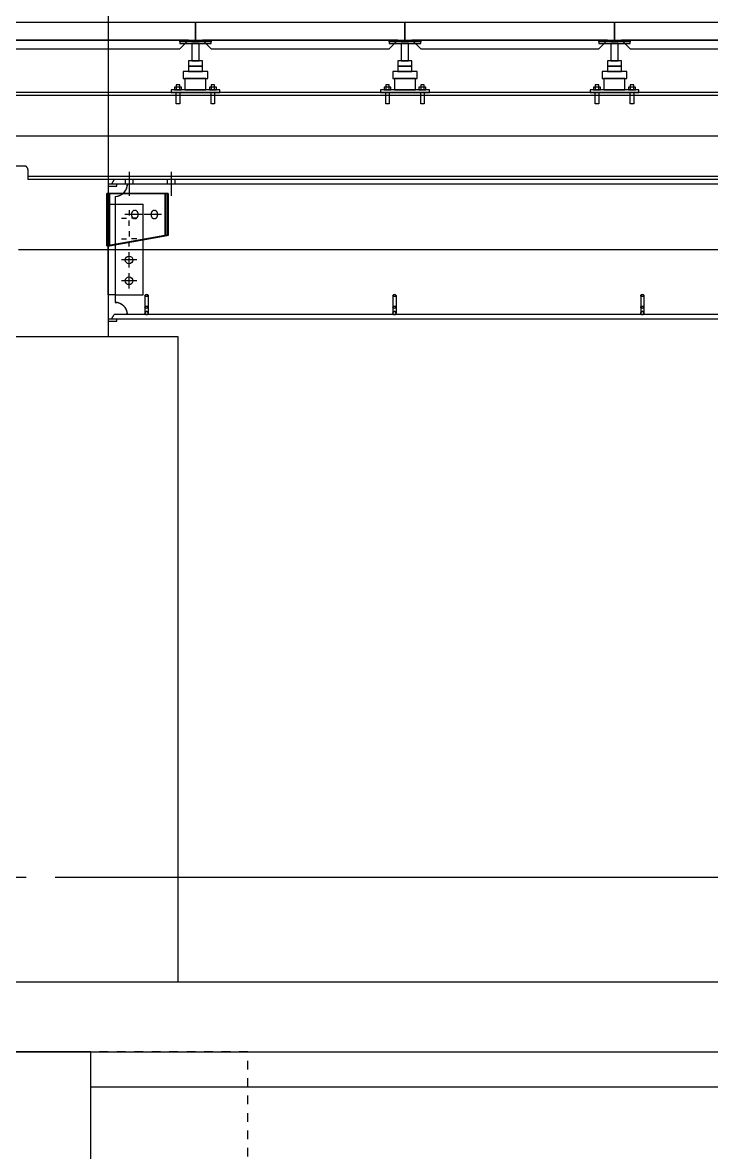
# Model space of a CAD drawing. Header units: millimetres. Extents: x -32710 to 654186, y -254124 to 420220.
# Drawn here: x 264505 to 266478, y 382712 to 385950 of the extents above; entities that cross this region are included whole.
import ezdxf

# ---------------------------------------------------------------- set-up
doc = ezdxf.new("R2010")
doc.units = ezdxf.units.MM
doc.header["$LTSCALE"] = 1000
for name, pattern in [('DXK_LINE_DOT2', [3.9198, 1.9599, -1.9599]), ('DXK_LINE_DOT3', [5.9187, 2.979, -0.9799, 0.9799, -0.9799]), ('TPH12-SEC-@E$0$CENTERK5', [6.916, 6.667, -0.083, 0.083, -0.083]), ('TPH12-SEC-@E$0$DOTK1', [0.1, 0.05, -0.05])]:
    doc.linetypes.add(name, pattern=pattern)
for name, color, linetype in [('MD-20250424-增加TRAY與FS主管位置調整', 7, 'Continuous'), ('Raised Floor', 1, 'Continuous'), ('TPH12-SEC-@E$0$H-SIN', 252, 'TPH12-SEC-@E$0$CENTERK5'), ('TPH12-SEC-@E$0$KABE1', 252, 'Continuous'), ('TPH12-SEC-@E$0$SIAGE3', 252, 'Continuous'), ('TPH12-SEC-@E$0$STEEL3', 252, 'Continuous'), ('TPH12-SEC-@E$0$SUGATA3', 252, 'Continuous'), ('TPH12-SEC-@E$0$SUGATAD', 252, 'TPH12-SEC-@E$0$DOTK1')]:
    doc.layers.add(name, color=color, linetype=linetype)

# ---------------------------------------------------------------- blocks, each defined once
blk = doc.blocks.new('TPH12-SEC-@E')
at = {"layer": 'TPH12-SEC-@E$0$H-SIN'}
for p, q in [((274800, 385950), (45200, 385950)), ((298929.6, 383500), (18729.6, 383500))]:
    blk.add_line(p, q, dxfattribs=at)
at = {"layer": 'TPH12-SEC-@E$0$KABE1'}
for p, q in [((272350, 383200), (188250, 383200)), ((189100, 383000), (272350, 383000))]:
    blk.add_line(p, q, dxfattribs=at)
blk.add_lwpolyline([(264100, 381800), (264700, 381800), (264700, 383000), (264100, 383000)], close=True, dxfattribs=at)
at = {"layer": 'TPH12-SEC-@E$0$SIAGE3'}
blk.add_line((264700, 382900), (272350, 382900), dxfattribs=at)
at = {"layer": 'TPH12-SEC-@E$0$STEEL3'}
blk.add_line((264750, 393725), (264750, 385050), dxfattribs=at)
at = {"layer": 'TPH12-SEC-@E$0$SUGATA3'}
for p, q in [((263850, 385050), (264950, 385050)), ((264950, 385050), (264950, 383200))]:
    blk.add_line(p, q, dxfattribs=at)
at = {"layer": 'TPH12-SEC-@E$0$SUGATAD', "ltscale": 0.5}
blk.add_lwpolyline([(264100, 383000), (263650, 383000), (263650, 381600), (265150, 381600), (265150, 383000), (264700, 383000)], dxfattribs=at)
blk = doc.blocks.new('A$C62b8fcb1')
at = {"color": 8, "linetype": 'DXK_LINE_DOT2'}
for p, q in [((200, 2534), (-7695, 2534)), ((200, 2525), (-7695, 2525)), ((-7590, 2323), (-7695, 2323)), ((-7586.9, 2322.5), (-7590, 2323)), ((-7580, 2313), (-7580.5, 2316.1)), ((-7580, 2313), (-7580, 2284)), ((200, 2293), (-7580, 2293)), ((-7332.5, 2284), (-7580, 2284)), ((-7350, 2271), (-7350, 2265)), ((-7295, 2271), (-7295.4, 2266)), ((-7353.7, 2094), (-7353.7, 2244)), ((-7353.7, 2244), (-7180.6, 2244)), ((-7346.3, 2244), (-7346.3, 2094)), ((-7330, 2236), (-7325, 2236.4)), ((-7330, 2236), (-7330, 2096.9)), ((-7188, 2244), (-7188, 2124)), ((-7180.6, 2124), (-7180.6, 2244)), ((-7350, 1954), (-7350, 2214)), ((-7350, 2214), (-7250, 2214)), ((-7250, 1954), (-7250, 2214)), ((-7252.1, 2184), (-7298.1, 2184)), ((-7196.9, 2184), (-7242.9, 2184)), ((-7188, 2124), (-7353.7, 2094)), ((-7346.3, 2094), (-7180.6, 2124)), ((-7188, 2124), (-7180.6, 2124)), ((-7353.7, 2094), (-7346.3, 2094)), ((-7330, 1954), (-7250, 1954)), ((-7244.2, 1952.6), (-7244.5, 1951.5)), ((-7244.2, 1950.4), (-7244.5, 1951.5)), ((-7244.5, 1951.5), (-7244.5, 1901.5)), ((-7243.2, 1953.5), (-7244.2, 1952.6)), ((-7243.2, 1949.5), (-7244.2, 1950.4)), ((-7241.7, 1954.2), (-7243.2, 1953.5)), ((-7241.7, 1948.8), (-7243.2, 1949.5)), ((-7240, 1954.4), (-7241.7, 1954.2)), ((-7240, 1948.6), (-7241.7, 1948.8)), ((-7238.3, 1954.2), (-7240, 1954.4)), ((-7238.3, 1948.8), (-7240, 1948.6)), ((-7236.8, 1953.5), (-7238.3, 1954.2)), ((-7236.8, 1949.5), (-7238.3, 1948.8)), ((-7235.8, 1952.6), (-7236.8, 1953.5)), ((-7235.8, 1950.4), (-7236.8, 1949.5)), ((-7235.5, 1951.5), (-7235.8, 1952.6)), ((-7235.5, 1951.5), (-7235.8, 1950.4)), ((-7235.5, 1951.5), (-7235.5, 1901.5)), ((-6534.2, 1952.6), (-6534.5, 1951.5)), ((-6534.2, 1950.4), (-6534.5, 1951.5)), ((-6534.5, 1951.5), (-6534.5, 1901.5)), ((-6533.2, 1953.5), (-6534.2, 1952.6)), ((-6533.2, 1949.5), (-6534.2, 1950.4)), ((-6531.7, 1954.2), (-6533.2, 1953.5)), ((-6531.7, 1948.8), (-6533.2, 1949.5)), ((-6530, 1954.4), (-6531.7, 1954.2)), ((-6530, 1948.6), (-6531.7, 1948.8)), ((-6528.3, 1954.2), (-6530, 1954.4)), ((-6528.3, 1948.8), (-6530, 1948.6)), ((-6526.8, 1953.5), (-6528.3, 1954.2)), ((-6526.8, 1949.5), (-6528.3, 1948.8)), ((-6525.8, 1952.6), (-6526.8, 1953.5)), ((-6525.8, 1950.4), (-6526.8, 1949.5)), ((-6525.5, 1951.5), (-6525.8, 1952.6)), ((-6525.5, 1951.5), (-6525.8, 1950.4)), ((-6525.5, 1951.5), (-6525.5, 1901.5)), ((-5824.2, 1952.6), (-5824.5, 1951.5)), ((-5824.2, 1950.4), (-5824.5, 1951.5)), ((-5824.5, 1951.5), (-5824.5, 1901.5)), ((-5823.2, 1953.5), (-5824.2, 1952.6)), ((-5823.2, 1949.5), (-5824.2, 1950.4)), ((-5821.7, 1954.2), (-5823.2, 1953.5)), ((-5821.7, 1948.8), (-5823.2, 1949.5)), ((-5820, 1954.4), (-5821.7, 1954.2)), ((-5820, 1948.6), (-5821.7, 1948.8)), ((-5818.3, 1954.2), (-5820, 1954.4)), ((-5818.3, 1948.8), (-5820, 1948.6)), ((-5816.8, 1953.5), (-5818.3, 1954.2)), ((-5816.8, 1949.5), (-5818.3, 1948.8)), ((-5815.8, 1952.6), (-5816.8, 1953.5)), ((-5815.8, 1950.4), (-5816.8, 1949.5)), ((-5815.5, 1951.5), (-5815.8, 1952.6)), ((-5815.5, 1951.5), (-5815.8, 1950.4)), ((-5815.5, 1951.5), (-5815.5, 1901.5)), ((-7330, 1932), (-7325, 1931.6)), ((-7244.2, 1919), (-7244.5, 1917.9)), ((-7244.2, 1916.8), (-7244.5, 1917.9)), ((-7243.2, 1920), (-7244.2, 1919)), ((-7243.2, 1915.9), (-7244.2, 1916.8)), ((-7241.7, 1920.6), (-7243.2, 1920)), ((-7241.7, 1915.3), (-7243.2, 1915.9)), ((-7240, 1920.8), (-7241.7, 1920.6)), ((-7240, 1915), (-7241.7, 1915.3)), ((-7238.3, 1920.6), (-7240, 1920.8)), ((-7238.3, 1915.3), (-7240, 1915)), ((-7236.8, 1920), (-7238.3, 1920.6)), ((-7236.8, 1915.9), (-7238.3, 1915.3)), ((-7235.8, 1919), (-7236.8, 1920)), ((-7235.8, 1916.8), (-7236.8, 1915.9)), ((-7235.5, 1917.9), (-7235.8, 1919)), ((-7235.5, 1917.9), (-7235.8, 1916.8)), ((-6534.2, 1919), (-6534.5, 1917.9)), ((-6534.2, 1916.8), (-6534.5, 1917.9)), ((-6533.2, 1920), (-6534.2, 1919)), ((-6533.2, 1915.9), (-6534.2, 1916.8)), ((-6531.7, 1920.6), (-6533.2, 1920)), ((-6531.7, 1915.3), (-6533.2, 1915.9)), ((-6530, 1920.8), (-6531.7, 1920.6)), ((-6530, 1915), (-6531.7, 1915.3)), ((-6528.3, 1920.6), (-6530, 1920.8)), ((-6528.3, 1915.3), (-6530, 1915)), ((-6526.8, 1920), (-6528.3, 1920.6)), ((-6526.8, 1915.9), (-6528.3, 1915.3)), ((-6525.8, 1919), (-6526.8, 1920)), ((-6525.8, 1916.8), (-6526.8, 1915.9)), ((-6525.5, 1917.9), (-6525.8, 1919)), ((-6525.5, 1917.9), (-6525.8, 1916.8)), ((-5824.2, 1919), (-5824.5, 1917.9)), ((-5824.2, 1916.8), (-5824.5, 1917.9)), ((-5823.2, 1920), (-5824.2, 1919)), ((-5823.2, 1915.9), (-5824.2, 1916.8)), ((-5821.7, 1920.6), (-5823.2, 1920)), ((-5821.7, 1915.3), (-5823.2, 1915.9)), ((-5820, 1920.8), (-5821.7, 1920.6)), ((-5820, 1915), (-5821.7, 1915.3)), ((-5818.3, 1920.6), (-5820, 1920.8)), ((-5818.3, 1915.3), (-5820, 1915)), ((-5816.8, 1920), (-5818.3, 1920.6)), ((-5816.8, 1915.9), (-5818.3, 1915.3)), ((-5815.8, 1919), (-5816.8, 1920)), ((-5815.8, 1916.8), (-5816.8, 1915.9)), ((-5815.5, 1917.9), (-5815.8, 1919)), ((-5815.5, 1917.9), (-5815.8, 1916.8)), ((-7350, 1884), (-7350, 1878)), ((-7295.4, 1902), (-7295, 1897)), ((-7244.2, 1903.2), (-7244.5, 1901.5)), ((-7244.5, 1901.5), (-7244.3, 1902.3)), ((-7244.5, 1901.5), (-7244.2, 1899.8)), ((-7244.3, 1902.3), (-7244.2, 1903.2)), ((-7244.2, 1903.2), (-7243.2, 1904.7)), ((-7244.2, 1899.8), (-7243.2, 1898.3)), ((-7243.2, 1904.7), (-7241.7, 1905.7)), ((-7243.2, 1898.3), (-7241.7, 1897.3)), ((-7241.7, 1905.7), (-7240, 1906)), ((-7241.7, 1897.3), (-7240, 1897)), ((-7240, 1906), (-7238.3, 1905.7)), ((-7240, 1897), (-7238.3, 1897.3)), ((-7238.3, 1905.7), (-7236.8, 1904.7)), ((-7238.3, 1897.3), (-7236.8, 1898.3)), ((-7236.8, 1904.7), (-7235.8, 1903.2)), ((-7236.8, 1898.3), (-7235.8, 1899.8)), ((-7235.7, 1902.3), (-7235.8, 1903.2)), ((-7235.5, 1901.5), (-7235.8, 1903.2)), ((-7235.8, 1899.8), (-7235.5, 1901.5)), ((-7235.5, 1901.5), (-7235.7, 1902.3)), ((-6534.2, 1903.2), (-6534.5, 1901.5)), ((-6534.5, 1901.5), (-6534.3, 1902.3)), ((-6534.5, 1901.5), (-6534.2, 1899.8)), ((-6534.3, 1902.3), (-6534.2, 1903.2)), ((-6534.2, 1903.2), (-6533.2, 1904.7)), ((-6534.2, 1899.8), (-6533.2, 1898.3)), ((-6533.2, 1904.7), (-6531.7, 1905.7)), ((-6533.2, 1898.3), (-6531.7, 1897.3)), ((-6531.7, 1905.7), (-6530, 1906)), ((-6531.7, 1897.3), (-6530, 1897)), ((-6530, 1906), (-6528.3, 1905.7)), ((-6530, 1897), (-6528.3, 1897.3)), ((-6528.3, 1905.7), (-6526.8, 1904.7)), ((-6528.3, 1897.3), (-6526.8, 1898.3)), ((-6526.8, 1904.7), (-6525.8, 1903.2)), ((-6526.8, 1898.3), (-6525.8, 1899.8)), ((-6525.7, 1902.3), (-6525.8, 1903.2)), ((-6525.5, 1901.5), (-6525.8, 1903.2)), ((-6525.8, 1899.8), (-6525.5, 1901.5)), ((-6525.5, 1901.5), (-6525.7, 1902.3)), ((-5824.2, 1903.2), (-5824.5, 1901.5)), ((-5824.5, 1901.5), (-5824.3, 1902.3)), ((-5824.5, 1901.5), (-5824.2, 1899.8)), ((-5824.3, 1902.3), (-5824.2, 1903.2)), ((-5824.2, 1903.2), (-5823.2, 1904.7)), ((-5824.2, 1899.8), (-5823.2, 1898.3)), ((-5823.2, 1904.7), (-5821.7, 1905.7)), ((-5823.2, 1898.3), (-5821.7, 1897.3)), ((-5821.7, 1905.7), (-5820, 1906)), ((-5821.7, 1897.3), (-5820, 1897)), ((-5820, 1906), (-5818.3, 1905.7)), ((-5820, 1897), (-5818.3, 1897.3)), ((-5818.3, 1905.7), (-5816.8, 1904.7)), ((-5818.3, 1897.3), (-5816.8, 1898.3)), ((-5816.8, 1904.7), (-5815.8, 1903.2)), ((-5816.8, 1898.3), (-5815.8, 1899.8)), ((-5815.7, 1902.3), (-5815.8, 1903.2)), ((-5815.5, 1901.5), (-5815.8, 1903.2)), ((-5815.8, 1899.8), (-5815.5, 1901.5)), ((-5815.5, 1901.5), (-5815.7, 1902.3))]:
    blk.add_line(p, q, dxfattribs=at)
at = {"color": 8, "linetype": 'Continuous'}
for p, q in [((200, 2534), (-7695, 2534)), ((200, 2525), (-7695, 2525)), ((-7590, 2323), (-7695, 2323)), ((-7586.9, 2322.5), (-7590, 2323)), ((-7580, 2313), (-7580.5, 2316.1)), ((-7580, 2313), (-7580, 2284)), ((-7290, 2306), (-7290, 2238)), ((-7170, 2306), (-7170, 2238)), ((200, 2293), (-7580, 2293)), ((-5000, 2284), (-7580, 2284)), ((-7325, 2271), (-7350, 2271)), ((-7332.5, 2284), (-7340, 2271)), ((-5010, 2271), (-7340, 2271)), ((-5017.5, 2284), (-7332.5, 2284)), ((-7325, 2265), (-7325, 2271)), ((-7301, 2284), (-7301, 2271)), ((-7295.4, 2266), (-7295, 2271)), ((-7279, 2284), (-7279, 2271)), ((-7181, 2284), (-7181, 2271)), ((-7159, 2284), (-7159, 2271)), ((-7178.5, 2244), (-7353.5, 2244)), ((-7353.5, 2244), (-7353.5, 2094)), ((-7350, 2265), (-7325, 2265)), ((-7185.7, 2124), (-7185.7, 2244)), ((-7178.5, 2244), (-7178.5, 2124)), ((-7312, 2174), (-7297.3, 2174)), ((-7257.5, 2184), (-7302.5, 2184)), ((-7290, 2196), (-7290, 2181.3)), ((-7283, 2186.3), (-7283.2, 2185.2)), ((-7283.2, 2185.2), (-7283.2, 2184)), ((-7283.2, 2184), (-7283.2, 2182.8)), ((-7283.2, 2182.8), (-7283, 2181.7)), ((-7282.8, 2187.5), (-7283, 2186.3)), ((-7283, 2181.7), (-7282.8, 2180.5)), ((-7282.5, 2188.6), (-7282.8, 2187.5)), ((-7282.8, 2180.5), (-7282.5, 2179.4)), ((-7268, 2174), (-7282.7, 2174)), ((-7282.1, 2189.7), (-7282.5, 2188.6)), ((-7282.5, 2179.4), (-7282.1, 2178.3)), ((-7281.6, 2190.7), (-7282.1, 2189.7)), ((-7282.1, 2178.3), (-7281.6, 2177.3)), ((-7281, 2191.6), (-7281.6, 2190.7)), ((-7281.6, 2177.3), (-7281, 2176.4)), ((-7280.4, 2192.5), (-7281, 2191.6)), ((-7281, 2176.4), (-7280.4, 2175.5)), ((-7279.7, 2193.3), (-7280.4, 2192.5)), ((-7280.4, 2175.5), (-7279.7, 2174.7)), ((-7278.9, 2194), (-7279.7, 2193.3)), ((-7279.7, 2174.7), (-7278.9, 2174)), ((-7278.1, 2194.6), (-7278.9, 2194)), ((-7278.9, 2174), (-7278.1, 2173.4)), ((-7277.3, 2195.1), (-7278.1, 2194.6)), ((-7278.1, 2173.4), (-7277.3, 2172.9)), ((-7276.4, 2195.5), (-7277.3, 2195.1)), ((-7277.3, 2172.9), (-7276.4, 2172.5)), ((-7275.5, 2195.8), (-7276.4, 2195.5)), ((-7276.4, 2172.5), (-7275.5, 2172.2)), ((-7274.6, 2195.9), (-7275.5, 2195.8)), ((-7275.5, 2172.2), (-7274.6, 2172.1)), ((-7273.6, 2196), (-7274.6, 2195.9)), ((-7274.6, 2172.1), (-7273.6, 2172)), ((-7272.7, 2195.9), (-7273.6, 2196)), ((-7273.6, 2172), (-7272.7, 2172.1)), ((-7271.8, 2195.8), (-7272.7, 2195.9)), ((-7272.7, 2172.1), (-7271.8, 2172.2)), ((-7270.8, 2195.5), (-7271.8, 2195.8)), ((-7271.8, 2172.2), (-7270.8, 2172.5)), ((-7270, 2195.1), (-7270.8, 2195.5)), ((-7270.8, 2172.5), (-7270, 2172.9)), ((-7269.1, 2194.6), (-7270, 2195.1)), ((-7270, 2172.9), (-7269.1, 2173.4)), ((-7268.3, 2194), (-7269.1, 2194.6)), ((-7269.1, 2173.4), (-7268.3, 2174)), ((-7267.5, 2193.3), (-7268.3, 2194)), ((-7268.3, 2174), (-7267.5, 2174.7)), ((-7266.8, 2192.5), (-7267.5, 2193.3)), ((-7267.5, 2174.7), (-7266.8, 2175.5)), ((-7266.2, 2191.6), (-7266.8, 2192.5)), ((-7266.8, 2175.5), (-7266.2, 2176.4)), ((-7265.6, 2190.7), (-7266.2, 2191.6)), ((-7266.2, 2176.4), (-7265.6, 2177.3)), ((-7265.2, 2189.7), (-7265.6, 2190.7)), ((-7265.6, 2177.3), (-7265.2, 2178.3)), ((-7264.8, 2188.6), (-7265.2, 2189.7)), ((-7265.2, 2178.3), (-7264.8, 2179.4)), ((-7264.4, 2187.5), (-7264.8, 2188.6)), ((-7264.8, 2179.4), (-7264.4, 2180.5)), ((-7264.2, 2186.3), (-7264.4, 2187.5)), ((-7264.4, 2180.5), (-7264.2, 2181.7)), ((-7264.1, 2185.2), (-7264.2, 2186.3)), ((-7264.2, 2181.7), (-7264.1, 2182.8)), ((-7264, 2184), (-7264.1, 2185.2)), ((-7264.1, 2182.8), (-7264, 2184)), ((-7201.5, 2184), (-7246.5, 2184)), ((-7227.2, 2185.2), (-7227.3, 2184)), ((-7227.3, 2184), (-7227.2, 2182.8)), ((-7227.1, 2186.3), (-7227.2, 2185.2)), ((-7227.2, 2182.8), (-7227.1, 2181.7)), ((-7226.9, 2187.5), (-7227.1, 2186.3)), ((-7227.1, 2181.7), (-7226.9, 2180.5)), ((-7226.5, 2188.6), (-7226.9, 2187.5)), ((-7226.9, 2180.5), (-7226.5, 2179.4)), ((-7226.1, 2189.7), (-7226.5, 2188.6)), ((-7226.5, 2179.4), (-7226.1, 2178.3)), ((-7225.7, 2190.7), (-7226.1, 2189.7)), ((-7226.1, 2178.3), (-7225.7, 2177.3)), ((-7225.1, 2191.6), (-7225.7, 2190.7)), ((-7225.7, 2177.3), (-7225.1, 2176.4)), ((-7224.5, 2192.5), (-7225.1, 2191.6)), ((-7225.1, 2176.4), (-7224.5, 2175.5)), ((-7223.8, 2193.3), (-7224.5, 2192.5)), ((-7224.5, 2175.5), (-7223.8, 2174.7)), ((-7223, 2194), (-7223.8, 2193.3)), ((-7223.8, 2174.7), (-7223, 2174)), ((-7222.2, 2194.6), (-7223, 2194)), ((-7223, 2174), (-7222.2, 2173.4)), ((-7221.3, 2195.1), (-7222.2, 2194.6)), ((-7222.2, 2173.4), (-7221.3, 2172.9)), ((-7220.5, 2195.5), (-7221.3, 2195.1)), ((-7221.3, 2172.9), (-7220.5, 2172.5)), ((-7219.5, 2195.8), (-7220.5, 2195.5)), ((-7220.5, 2172.5), (-7219.5, 2172.2)), ((-7218.6, 2195.9), (-7219.5, 2195.8)), ((-7219.5, 2172.2), (-7218.6, 2172.1)), ((-7217.7, 2196), (-7218.6, 2195.9)), ((-7218.6, 2172.1), (-7217.7, 2172)), ((-7216.7, 2195.9), (-7217.7, 2196)), ((-7217.7, 2172), (-7216.7, 2172.1)), ((-7215.8, 2195.8), (-7216.7, 2195.9)), ((-7216.7, 2172.1), (-7215.8, 2172.2)), ((-7214.9, 2195.5), (-7215.8, 2195.8)), ((-7215.8, 2172.2), (-7214.9, 2172.5)), ((-7214, 2195.1), (-7214.9, 2195.5)), ((-7214.9, 2172.5), (-7214, 2172.9)), ((-7213.2, 2194.6), (-7214, 2195.1)), ((-7214, 2172.9), (-7213.2, 2173.4)), ((-7212.3, 2194), (-7213.2, 2194.6)), ((-7213.2, 2173.4), (-7212.3, 2174)), ((-7211.6, 2193.3), (-7212.3, 2194)), ((-7212.3, 2174), (-7211.6, 2174.7)), ((-7210.9, 2192.5), (-7211.6, 2193.3)), ((-7211.6, 2174.7), (-7210.9, 2175.5)), ((-7210.3, 2191.6), (-7210.9, 2192.5)), ((-7210.9, 2175.5), (-7210.3, 2176.4)), ((-7209.7, 2190.7), (-7210.3, 2191.6)), ((-7210.3, 2176.4), (-7209.7, 2177.3)), ((-7209.2, 2189.7), (-7209.7, 2190.7)), ((-7209.7, 2177.3), (-7209.2, 2178.3)), ((-7208.8, 2188.6), (-7209.2, 2189.7)), ((-7209.2, 2178.3), (-7208.8, 2179.4)), ((-7208.5, 2187.5), (-7208.8, 2188.6)), ((-7208.8, 2179.4), (-7208.5, 2180.5)), ((-7208.3, 2186.3), (-7208.5, 2187.5)), ((-7208.5, 2180.5), (-7208.3, 2181.7)), ((-7208.1, 2185.2), (-7208.3, 2186.3)), ((-7208.3, 2181.7), (-7208.1, 2182.8)), ((-7208.1, 2184), (-7208.1, 2185.2)), ((-7208.1, 2182.8), (-7208.1, 2184)), ((-7290, 2152), (-7290, 2166.7)), ((-7353.5, 2094), (-7185.7, 2124)), ((-7178.5, 2124), (-7346.3, 2094)), ((-7312, 2114), (-7297.3, 2114)), ((-7290, 2136), (-7290, 2121.3)), ((-7290, 2092), (-7290, 2106.7)), ((-7268, 2114), (-7282.7, 2114)), ((-7178.5, 2124), (-7185.7, 2124)), ((-7346.3, 2094), (-7353.5, 2094)), ((-7330, 2096.9), (-7330, 1932)), ((-7290, 2032), (-7290, 2076)), ((-7268, 2054), (-7312, 2054)), ((-7290, 1972), (-7290, 2016)), ((-7268, 1994), (-7312, 1994)), ((-7330, 1954), (-7350, 1954)), ((-7244.5, 1951.5), (-7244.2, 1952.6)), ((-7244.5, 1951.5), (-7244.5, 1901.5)), ((-7244.2, 1952.6), (-7243.2, 1953.5)), ((-7243.2, 1953.5), (-7241.7, 1954.2)), ((-7241.7, 1954.2), (-7240, 1954.4)), ((-7240, 1954.4), (-7238.3, 1954.2)), ((-7238.3, 1954.2), (-7236.8, 1953.5)), ((-7236.8, 1953.5), (-7235.8, 1952.6)), ((-7235.8, 1952.6), (-7235.5, 1951.5)), ((-7235.5, 1951.5), (-7235.5, 1901.5)), ((-6534.5, 1951.5), (-6534.2, 1952.6)), ((-6534.5, 1951.5), (-6534.5, 1901.5)), ((-6534.2, 1952.6), (-6533.2, 1953.5)), ((-6533.2, 1953.5), (-6531.7, 1954.2)), ((-6531.7, 1954.2), (-6530, 1954.4)), ((-6530, 1954.4), (-6528.3, 1954.2)), ((-6528.3, 1954.2), (-6526.8, 1953.5)), ((-6526.8, 1953.5), (-6525.8, 1952.6)), ((-6525.8, 1952.6), (-6525.5, 1951.5)), ((-6525.5, 1951.5), (-6525.5, 1901.5)), ((-5824.5, 1951.5), (-5824.2, 1952.6)), ((-5824.5, 1951.5), (-5824.5, 1901.5)), ((-5824.2, 1952.6), (-5823.2, 1953.5)), ((-5823.2, 1953.5), (-5821.7, 1954.2)), ((-5821.7, 1954.2), (-5820, 1954.4)), ((-5820, 1954.4), (-5818.3, 1954.2)), ((-5818.3, 1954.2), (-5816.8, 1953.5)), ((-5816.8, 1953.5), (-5815.8, 1952.6)), ((-5815.8, 1952.6), (-5815.5, 1951.5)), ((-5815.5, 1951.5), (-5815.5, 1901.5)), ((-7325, 1931.6), (-7330, 1932)), ((-7244.5, 1917.9), (-7244.2, 1919)), ((-7244.2, 1919), (-7243.2, 1920)), ((-7243.2, 1920), (-7241.7, 1920.6)), ((-7241.7, 1920.6), (-7240, 1920.8)), ((-7240, 1920.8), (-7238.3, 1920.6)), ((-7238.3, 1920.6), (-7236.8, 1920)), ((-7236.8, 1920), (-7235.8, 1919)), ((-7235.8, 1919), (-7235.5, 1917.9)), ((-6534.5, 1917.9), (-6534.2, 1919)), ((-6534.2, 1919), (-6533.2, 1920)), ((-6533.2, 1920), (-6531.7, 1920.6)), ((-6531.7, 1920.6), (-6530, 1920.8)), ((-6530, 1920.8), (-6528.3, 1920.6)), ((-6528.3, 1920.6), (-6526.8, 1920)), ((-6526.8, 1920), (-6525.8, 1919)), ((-6525.8, 1919), (-6525.5, 1917.9)), ((-5824.5, 1917.9), (-5824.2, 1919)), ((-5824.2, 1919), (-5823.2, 1920)), ((-5823.2, 1920), (-5821.7, 1920.6)), ((-5821.7, 1920.6), (-5820, 1920.8)), ((-5820, 1920.8), (-5818.3, 1920.6)), ((-5818.3, 1920.6), (-5816.8, 1920)), ((-5816.8, 1920), (-5815.8, 1919)), ((-5815.8, 1919), (-5815.5, 1917.9)), ((-7325, 1884), (-7350, 1884)), ((-7350, 1878), (-7325, 1878)), ((-7340, 1884), (-7332.5, 1897)), ((-5010, 1884), (-7340, 1884)), ((-5017.5, 1897), (-7332.5, 1897)), ((-7325, 1878), (-7325, 1884)), ((-7295, 1897), (-7295.4, 1902)), ((-7244.2, 1899.8), (-7244.5, 1901.5)), ((-7243.2, 1898.3), (-7244.2, 1899.8)), ((-7241.7, 1897.3), (-7243.2, 1898.3)), ((-7240, 1897), (-7241.7, 1897.3)), ((-7238.3, 1897.3), (-7240, 1897)), ((-7236.8, 1898.3), (-7238.3, 1897.3)), ((-7235.8, 1899.8), (-7236.8, 1898.3)), ((-7235.5, 1901.5), (-7235.8, 1899.8)), ((-6534.2, 1899.8), (-6534.5, 1901.5)), ((-6533.2, 1898.3), (-6534.2, 1899.8)), ((-6531.7, 1897.3), (-6533.2, 1898.3)), ((-6530, 1897), (-6531.7, 1897.3)), ((-6528.3, 1897.3), (-6530, 1897)), ((-6526.8, 1898.3), (-6528.3, 1897.3)), ((-6525.8, 1899.8), (-6526.8, 1898.3)), ((-6525.5, 1901.5), (-6525.8, 1899.8)), ((-5824.2, 1899.8), (-5824.5, 1901.5)), ((-5823.2, 1898.3), (-5824.2, 1899.8)), ((-5821.7, 1897.3), (-5823.2, 1898.3)), ((-5820, 1897), (-5821.7, 1897.3)), ((-5818.3, 1897.3), (-5820, 1897)), ((-5816.8, 1898.3), (-5818.3, 1897.3)), ((-5815.8, 1899.8), (-5816.8, 1898.3)), ((-5815.5, 1901.5), (-5815.8, 1899.8))]:
    blk.add_line(p, q, dxfattribs=at)
at = {"color": 8, "linetype": 'DXK_LINE_DOT3'}
for p, q in [((-7405, 2409), (-16400, 2409)), ((500, 2409), (-7405, 2409)), ((-7607, 2084), (-5350, 2084))]:
    blk.add_line(p, q, dxfattribs=at)
at = {"color": 8, "linetype": 'Continuous'}
for centre in [(-7290, 2054), (-7290, 1994)]:
    blk.add_circle(centre, 11, dxfattribs=at)
at = {"color": 8, "linetype": 'DXK_LINE_DOT2'}
for centre, radius, start, end in [((-7590, 2313), 10, 18, 72), ((-7330, 2271), 35, 278.1818, 351.8182), ((-7330, 1897), 35, 8.1818, 81.8182), ((-7240, 1901.5), 4.5, 90, 270), ((-7240, 1901.5), 4.5, 270, 90), ((-6530, 1901.5), 4.5, 90, 270), ((-6530, 1901.5), 4.5, 270, 90), ((-5820, 1901.5), 4.5, 90, 270), ((-5820, 1901.5), 4.5, 270, 90)]:
    blk.add_arc(centre, radius, start, end, dxfattribs=at)
at = {"color": 8, "linetype": 'Continuous'}
for centre, radius, start, end in [((-7590, 2313), 10, 18, 72), ((-7330, 2271), 35, 309.4114, 351.8182), ((-7330, 1897), 35, 8.1818, 81.8182)]:
    blk.add_arc(centre, radius, start, end, dxfattribs=at)

msp = doc.modelspace()

# ---------------------------------------------------------------- linework, layer by layer
at = {"layer": 'Raised Floor'}
for points in [[(265000, 385950), (264400, 385950), (264400, 385900), (265000, 385900)], [(265600, 385950), (265000, 385950), (265000, 385900), (265600, 385900)], [(266200, 385950), (265600, 385950), (265600, 385900), (266200, 385900)], [(266800, 385950), (266200, 385950), (266200, 385900), (266800, 385900)], [(264445, 385875), (264955, 385875), (264980, 385900), (264420, 385900)], [(264955, 385900), (265045, 385900), (265045, 385895), (264955, 385895)], [(264955, 385900), (265045, 385900), (265045, 385895), (264955, 385895)], [(264955, 385890), (265045, 385890), (265045, 385895), (264955, 385895)], [(264955, 385890), (265045, 385890), (265045, 385895), (264955, 385895)], [(265010.5, 385890), (264989.5, 385890), (264989.5, 385840), (265010.5, 385840)], [(265010.5, 385890), (264989.5, 385890), (264989.5, 385840), (265010.5, 385840)], [(265045, 385875), (265555, 385875), (265580, 385900), (265020, 385900)], [(265555, 385900), (265645, 385900), (265645, 385895), (265555, 385895)], [(265555, 385890), (265645, 385890), (265645, 385895), (265555, 385895)], [(265610.5, 385890), (265589.5, 385890), (265589.5, 385840), (265610.5, 385840)], [(265645, 385875), (266155, 385875), (266180, 385900), (265620, 385900)], [(266155, 385900), (266245, 385900), (266245, 385895), (266155, 385895)], [(266155, 385900), (266245, 385900), (266245, 385895), (266155, 385895)], [(266155, 385890), (266245, 385890), (266245, 385895), (266155, 385895)], [(266155, 385890), (266245, 385890), (266245, 385895), (266155, 385895)], [(266210.5, 385890), (266189.5, 385890), (266189.5, 385840), (266210.5, 385840)], [(266210.5, 385890), (266189.5, 385890), (266189.5, 385840), (266210.5, 385840)], [(266245, 385875), (266755, 385875), (266780, 385900), (266220, 385900)], [(265020, 385840), (264980, 385840), (264980, 385825), (265020, 385825)], [(265020, 385840), (264980, 385840), (264980, 385825), (265020, 385825)], [(265020, 385825), (264980, 385825), (264980, 385810), (265020, 385810)], [(265020, 385825), (264980, 385825), (264980, 385810), (265020, 385810)], [(265620, 385840), (265580, 385840), (265580, 385825), (265620, 385825)], [(265620, 385825), (265580, 385825), (265580, 385810), (265620, 385810)], [(266220, 385840), (266180, 385840), (266180, 385825), (266220, 385825)], [(266220, 385840), (266180, 385840), (266180, 385825), (266220, 385825)], [(266220, 385825), (266180, 385825), (266180, 385810), (266220, 385810)], [(266220, 385825), (266180, 385825), (266180, 385810), (266220, 385810)], [(265035, 385810), (264965, 385810), (264965, 385790), (265035, 385790)], [(265035, 385810), (264965, 385810), (264965, 385790), (265035, 385790)], [(265635, 385810), (265565, 385810), (265565, 385790), (265635, 385790)], [(266235, 385810), (266165, 385810), (266165, 385790), (266235, 385790)], [(266235, 385810), (266165, 385810), (266165, 385790), (266235, 385790)], [(264960, 385765), (264940, 385765), (264940, 385757), (264960, 385757)], [(264960, 385765), (264940, 385765), (264940, 385757), (264960, 385757)], [(264955, 385772), (264945, 385772), (264945, 385757), (264955, 385757)], [(264955, 385772), (264945, 385772), (264945, 385757), (264955, 385757)], [(265030, 385790), (264970, 385790), (264970, 385757), (265030, 385757)], [(265030, 385790), (264970, 385790), (264970, 385757), (265030, 385757)], [(265060, 385765), (265040, 385765), (265040, 385757), (265060, 385757)], [(265060, 385765), (265040, 385765), (265040, 385757), (265060, 385757)], [(265055, 385772), (265045, 385772), (265045, 385757), (265055, 385757)], [(265055, 385772), (265045, 385772), (265045, 385757), (265055, 385757)], [(265560, 385765), (265540, 385765), (265540, 385757), (265560, 385757)], [(265555, 385772), (265545, 385772), (265545, 385757), (265555, 385757)], [(265630, 385790), (265570, 385790), (265570, 385757), (265630, 385757)], [(265660, 385765), (265640, 385765), (265640, 385757), (265660, 385757)], [(265655, 385772), (265645, 385772), (265645, 385757), (265655, 385757)], [(266160, 385765), (266140, 385765), (266140, 385757), (266160, 385757)], [(266160, 385765), (266140, 385765), (266140, 385757), (266160, 385757)], [(266155, 385772), (266145, 385772), (266145, 385757), (266155, 385757)], [(266155, 385772), (266145, 385772), (266145, 385757), (266155, 385757)], [(266230, 385790), (266170, 385790), (266170, 385757), (266230, 385757)], [(266230, 385790), (266170, 385790), (266170, 385757), (266230, 385757)], [(266260, 385765), (266240, 385765), (266240, 385757), (266260, 385757)], [(266260, 385765), (266240, 385765), (266240, 385757), (266260, 385757)], [(266255, 385772), (266245, 385772), (266245, 385757), (266255, 385757)], [(266255, 385772), (266245, 385772), (266245, 385757), (266255, 385757)], [(264930, 385750), (265070, 385750), (265070, 385757), (264930, 385757)], [(264930, 385750), (265070, 385750), (265070, 385757), (264930, 385757)], [(264955, 385717), (264945, 385717), (264945, 385750), (264955, 385750)], [(264955, 385717), (264945, 385717), (264945, 385750), (264955, 385750)], [(265055, 385717), (265045, 385717), (265045, 385750), (265055, 385750)], [(265055, 385717), (265045, 385717), (265045, 385750), (265055, 385750)], [(265530, 385750), (265670, 385750), (265670, 385757), (265530, 385757)], [(265555, 385717), (265545, 385717), (265545, 385750), (265555, 385750)], [(265655, 385717), (265645, 385717), (265645, 385750), (265655, 385750)], [(266130, 385750), (266270, 385750), (266270, 385757), (266130, 385757)], [(266130, 385750), (266270, 385750), (266270, 385757), (266130, 385757)], [(266155, 385717), (266145, 385717), (266145, 385750), (266155, 385750)], [(266155, 385717), (266145, 385717), (266145, 385750), (266155, 385750)], [(266255, 385717), (266245, 385717), (266245, 385750), (266255, 385750)], [(266255, 385717), (266245, 385717), (266245, 385750), (266255, 385750)]]:
    msp.add_lwpolyline(points, close=True, dxfattribs=at)

# ---------------------------------------------------------------- block references
msp.add_blockref('TPH12-SEC-@E', (0, 0))
at = {"layer": 'MD-20250424-增加TRAY與FS主管位置調整'}
msp.add_blockref('A$C62b8fcb1', (272100, 383216), dxfattribs=at)

doc.saveas('drawing.dxf')
